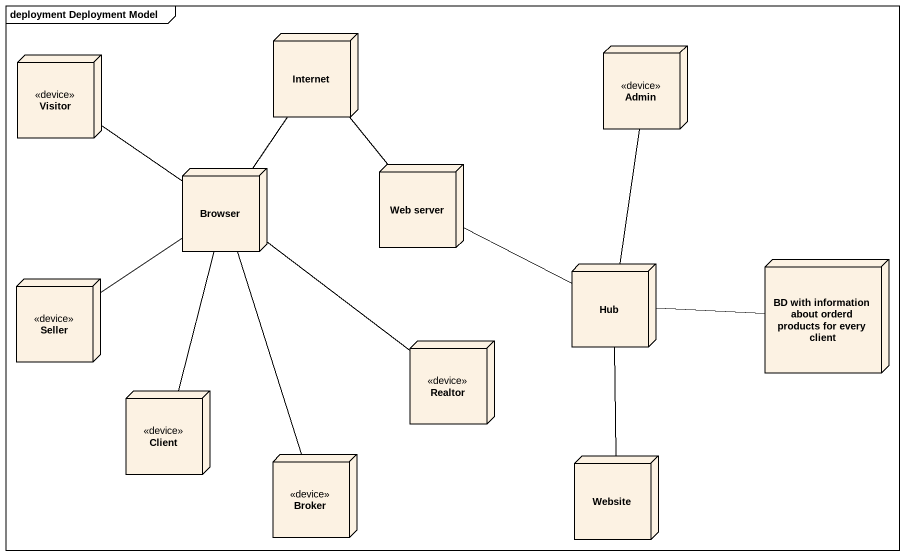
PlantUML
@startuml
mainframe deployment Deployment Model
node Internet
node Admin <<device>>
node Visitor <<device>>
node Browser
node "Web server" as Web_server
node "BD with information about orderd products for every client" as BD_with_information_about
node Seller <<device>>
node Hub
node Realtor <<device>>
node Client <<device>>
node Broker <<device>>
node Website
Internet -- Browser
Admin -- Hub
Visitor -- Browser
Web_server -up- Internet
Seller -up- Browser
Hub -left- Web_server
Hub -right- BD_with_information_about
Hub -- Website
Realtor -up- Browser
Client -up- Browser
Broker -up- Browser
@enduml
